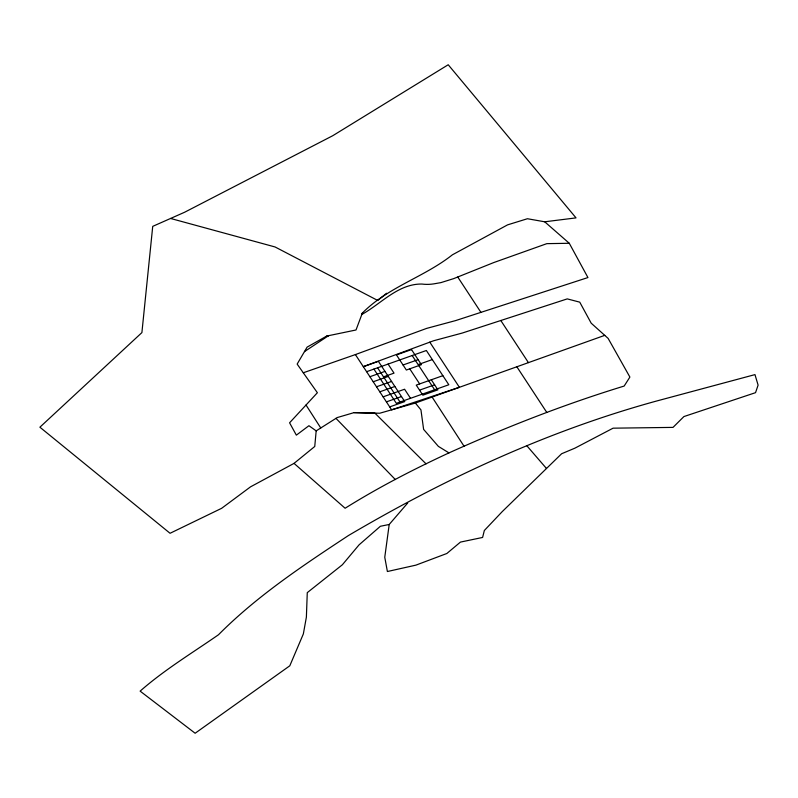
<?xml version="1.0" encoding="UTF-8"?>
<svg xmlns="http://www.w3.org/2000/svg" width="798" height="798" viewBox="0 0 798 798"><rect width="100%" height="100%" fill="white"/><g stroke="black" fill="none" stroke-linecap="round" stroke-linejoin="round"><path stroke-width="1.2" d="M316.178 430.87L314.751 446.481L294.043 463.379L250.552 486.83L221.625 508.316L170.054 533.283L39.9 427.199L141.904 332.596L152.727 226.363L184.607 212.248L332.746 135.72L448.217 64.758L576.026 217.884L544.705 221.794L527.428 218.732L507.568 224.866L452.386 254.821C424.127 277.155 387.968 287.09 362.362 313.065L356.018 329.983L326.701 336.068L307.1 347.13L297.145 364.088L317.375 392.736L289.584 422.8L296.347 435.149L308.926 425.723L316.178 430.87L337.245 417.563L354.063 412.626L374.89 413.125L426.042 463.847M389.205 524.476L384.766 557.263L387.389 571.518L415.898 565.144L446.85 553.493L460.446 542.091L482.6 537.453L484.336 530.5L502.191 511.658L561.622 453.743L574.929 448.147L613.083 428.177L673.013 427.389L683.916 416.566L755.536 392.666L758.1 385.115L754.968 374.611L655.737 401.254C547.448 431.02 444.865 478.67 348.427 535.548C302.991 565.483 256.936 596.016 218.482 634.759C192.029 653.133 164.398 669.791 140.129 691.128L195.141 733.242L289.804 665.791L303.35 633.931L306.382 617.123L307.27 592.645L342.372 564.755L359.06 544.854L380.387 526.271L389.205 524.476L407.708 502.999M362.362 313.065L361.833 314.462C381.125 303.759 398.252 283.649 421.933 284.048A29.007 19.93 -5.6 0 0 433.663 283.889L440.915 282.622L453.723 278.612L493.723 262.572L546.839 243.649L569.283 243.28L587.936 277.554L455.668 320.577L426.631 328.397L355.389 354.581L303.29 372.776M386.571 293.255L377.763 300.467L275.081 246.971L170.582 218.462M304.467 351.609L328.537 335.689L326.701 336.068M389.703 406.9L404.766 401.574L378.382 361.324L363.319 366.661L433.633 340.746L462.281 333.045L567.248 298.891L579.747 302.153L591.198 323.19L608.126 338.392L629.891 377.065L624.166 386.052C564.316 404.357 506.012 427.209 448.965 452.895C413.384 469.404 378.382 487.408 345.115 508.246L294.043 463.379M354.063 412.626L379.728 413.234L415.359 403.04L604.744 335.36M366.621 371.688L426.361 350.502L448.815 384.756L396.347 403.329L373.893 369.075M369.913 376.716L384.975 371.389M403.05 364.985L418.112 359.659M383.519 376.856L394.022 373.135L388.077 364.058M432.307 359.579L418.122 364.606L412.177 355.529M373.215 381.753L388.277 376.417M376.516 386.781L391.579 381.454M379.808 391.808L394.87 386.481M383.11 396.845L404.586 389.234L410.531 398.312M442.87 375.678L416.247 385.115L422.84 395.18L437.903 389.843L431.309 379.778M386.412 401.873L401.474 396.546M419.549 390.142L434.611 384.816M448.965 452.895L438.371 446.371L423.618 429.384L420.945 409.883L415.359 403.04M544.705 221.794L569.283 243.28M335.978 418.361L395.359 479.568M526.78 445.683L546.5 468.506M500.805 320.507L528.426 362.631M516.855 366.771L546.76 412.396M457.763 277.026L480.935 312.367M429.783 342.133L459.389 387.299L391.628 409.833L355.389 354.581M418.79 365.614L434.631 389.783M409.753 368.816L419.648 383.908M377.574 367.778L400.027 402.032M432.097 397.055L464.097 446.311M306.023 405.015L320.756 427.977M411.519 349.594L396.456 354.93L406.352 370.023L421.414 364.686L411.519 349.594"/></g></svg>
